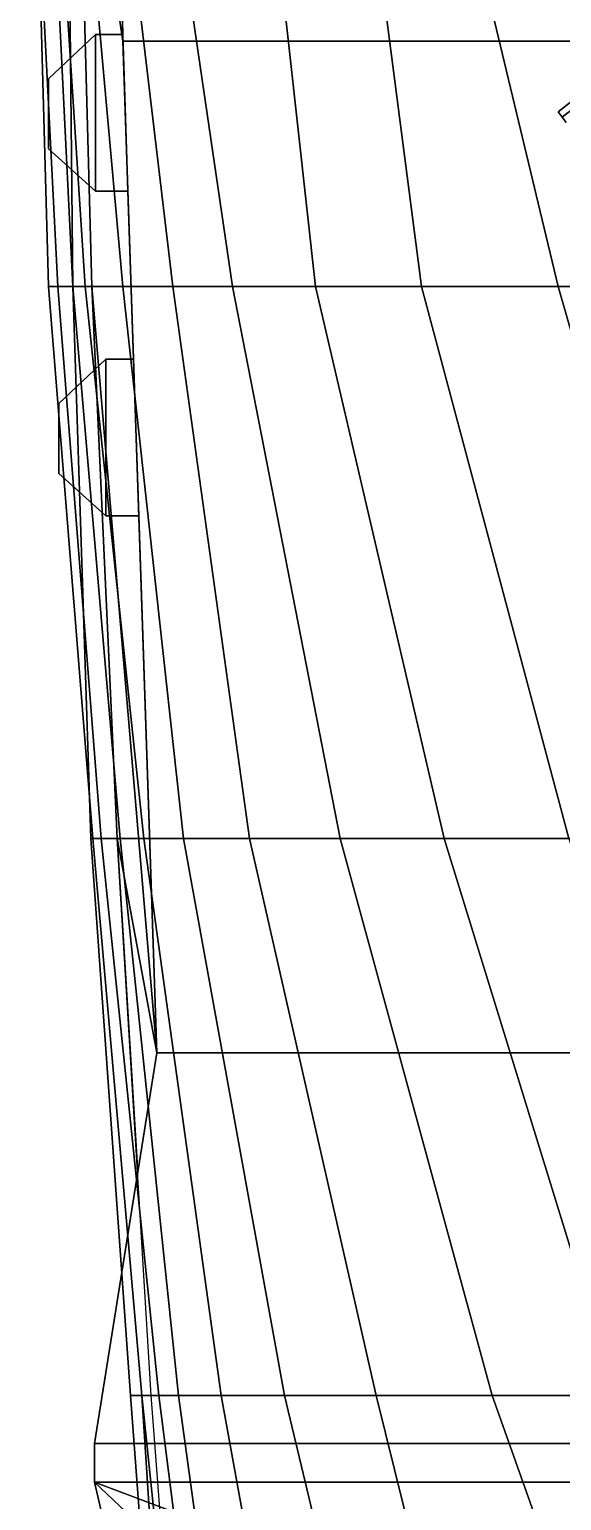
# Model space of a CAD drawing. Extents: x -14 to 14, y -80 to 101.
# Drawn here: x -12.82 to -7.19, y -39.89 to -24.3 of the extents above; entities that cross this region are included whole.
import ezdxf

# ---------------------------------------------------------------- set-up
doc = ezdxf.new("R2010")
doc.units = 0
doc.layers.get('0').update_dxf_attribs({"linetype": 'CONTINUOUS'})
doc.layers.add('CITADELLE', color=3, linetype='CONTINUOUS')
doc.layers.add('PLATFORMS', color=6, linetype='CONTINUOUS')

msp = doc.modelspace()

# ---------------------------------------------------------------- linework, layer by layer
for points in [[(-12.11, -12.91, 1.9), (-12.4, -15.27, 1.9), (-12.32, -21.15, 1.9), (-11.83, -24.43, 1.9)], [(-12.82, -21.15, -3.04), (-12.65, -21.15, -3.26), (-12.36, -27.03, -3.26), (-12.52, -27.03, -3.04)], [(-12.78, -21.15, -2.05), (-12.82, -21.15, -3.04), (-12.52, -27.03, -3.04), (-12.62, -27.03, -2.04)], [(-12.42, -21.15, 1.77), (-12.78, -21.15, -2.05), (-12.62, -27.03, -2.04), (-12.36, -27.03, 1.77)], [(-12.65, -21.15, -3.26), (-12.61, -21.15, -4.63), (-12.23, -27.03, -4.63), (-12.36, -27.03, -3.26)], [(-12.61, -21.15, -4.63), (-12.36, -21.15, -6.04), (-11.83, -27.03, -6.04), (-12.23, -27.03, -4.63)], [(-12.32, -21.15, 1.9), (-12.42, -21.15, 1.77), (-12.36, -27.03, 1.77), (-12.16, -27.03, 1.9)], [(-12.36, -21.15, -6.04), (-12, -21.15, -6.9), (-11.3, -27.03, -6.9), (-11.83, -27.03, -6.04)], [(-11.83, -24.43, 1.9), (-12.32, -21.15, 1.9), (-12.16, -27.03, 1.9), (-11.47, -35.15, 1.9)], [(-12, -21.15, -6.9), (-11.53, -21.15, -7.56), (-10.67, -27.03, -7.56), (-11.3, -27.03, -6.9)], [(-11.53, -21.15, -7.56), (-10.44, -21.15, -8.31), (-9.79, -27.03, -8.17), (-10.67, -27.03, -7.56)], [(-10.44, -21.15, -8.31), (-9.43, -21.15, -8.76), (-8.67, -27.03, -8.63), (-9.79, -27.03, -8.17)], [(-9.43, -21.15, -8.76), (-8.63, -21.15, -9), (-7.22, -27.03, -9), (-8.67, -27.03, -8.63)], [(-8.63, -21.15, -9), (-7.64, -21.15, -9.21), (-5.96, -27.03, -9.21), (-7.22, -27.03, -9)], [(-7.64, -21.15, -9.21), (-6.52, -21.15, -9.34), (-4.77, -27.03, -9.34), (-5.96, -27.03, -9.21)], [(-12.36, -27.03, 1.77), (-12.62, -27.03, -2.04), (-12.15, -32.88, -2.05), (-12.17, -32.88, 1.77)], [(-12.62, -27.03, -2.04), (-12.52, -27.03, -3.04), (-12.06, -32.88, -3.04), (-12.15, -32.88, -2.05)], [(-12.52, -27.03, -3.04), (-12.36, -27.03, -3.26), (-11.86, -32.88, -3.26), (-12.06, -32.88, -3.04)], [(-12.36, -27.03, -3.26), (-12.23, -27.03, -4.63), (-11.61, -32.88, -4.63), (-11.86, -32.88, -3.26)], [(-12.16, -27.03, 1.9), (-12.36, -27.03, 1.77), (-12.17, -32.88, 1.77), (-11.89, -32.88, 1.9)], [(-12.23, -27.03, -4.63), (-11.83, -27.03, -6.04), (-11.19, -32.88, -5.77), (-11.61, -32.88, -4.63)], [(-11.47, -35.15, 1.9), (-12.16, -27.03, 1.9), (-11.89, -32.88, 1.9)], [(-11.83, -27.03, -6.04), (-11.3, -27.03, -6.9), (-10.49, -32.88, -6.76), (-11.19, -32.88, -5.77)], [(-11.3, -27.03, -6.9), (-10.67, -27.03, -7.56), (-9.53, -32.88, -7.56), (-10.49, -32.88, -6.76)], [(-10.67, -27.03, -7.56), (-9.79, -27.03, -8.17), (-8.43, -32.88, -8.17), (-9.53, -32.88, -7.56)], [(-9.79, -27.03, -8.17), (-8.67, -27.03, -8.63), (-7.11, -32.88, -8.63), (-8.43, -32.88, -8.17)], [(-8.67, -27.03, -8.63), (-7.22, -27.03, -9), (-5.54, -32.88, -9), (-7.11, -32.88, -8.63)], [(-7.22, -27.03, -9), (-5.96, -27.03, -9.21), (-4.38, -32.88, -9.21), (-5.54, -32.88, -9)], [(-12.17, -32.88, 1.77), (-12.15, -32.88, -2.05), (-11.63, -38.78, -2.05), (-11.75, -38.78, 1.77)], [(-11.89, -32.88, 1.9), (-12.17, -32.88, 1.77), (-11.75, -38.78, 1.77), (-11.53, -38.78, 1.9)], [(-12.15, -32.88, -2.05), (-12.06, -32.88, -3.04), (-11.45, -38.78, -3.04), (-11.63, -38.78, -2.05)], [(-12.06, -32.88, -3.04), (-11.86, -32.88, -3.26), (-11.24, -38.78, -3.26), (-11.45, -38.78, -3.04)], [(-11.47, -35.15, 1.9), (-11.89, -32.88, 1.9), (-11.674, -36.427, 1.9)], [(-11.86, -32.88, -3.26), (-11.61, -32.88, -4.63), (-10.79, -38.78, -4.63), (-11.24, -38.78, -3.26)], [(-11.61, -32.88, -4.63), (-11.19, -32.88, -5.77), (-10.12, -38.78, -5.77), (-10.79, -38.78, -4.63)], [(-11.19, -32.88, -5.77), (-10.49, -32.88, -6.76), (-9.15, -38.78, -6.76), (-10.12, -38.78, -5.77)], [(-10.49, -32.88, -6.76), (-9.53, -32.88, -7.56), (-7.92, -38.78, -7.56), (-9.15, -38.78, -6.76)], [(-9.53, -32.88, -7.56), (-8.43, -32.88, -8.17), (-6.61, -38.78, -8.17), (-7.92, -38.78, -7.56)], [(-8.43, -32.88, -8.17), (-7.11, -32.88, -8.63), (-5.25, -38.78, -8.63), (-6.61, -38.78, -8.17)], [(-11.75, -38.78, 1.77), (-11.63, -38.78, -2.05), (-11.25, -44.67, -0.31), (-11.31, -44.67, 1.77)], [(-11.53, -38.78, 1.9), (-11.75, -38.78, 1.77), (-11.31, -44.67, 1.77), (-11.08, -44.67, 1.9)], [(-11.63, -38.78, -2.05), (-11.45, -38.78, -3.04), (-10.7, -44.67, -3.04), (-11.02, -44.67, -2.05)], [(-11.63, -38.78, -2.05), (-11.63, -38.78, -2.05), (-11.02, -44.67, -2.05), (-11.25, -44.67, -0.31)], [(-11.45, -38.78, -3.04), (-11.24, -38.78, -3.26), (-10.43, -44.67, -3.26), (-10.7, -44.67, -3.04)], [(-11.24, -38.78, -3.26), (-10.79, -38.78, -4.63), (-9.72, -44.67, -4.63), (-10.43, -44.67, -3.26)], [(-10.79, -38.78, -4.63), (-10.12, -38.78, -5.77), (-8.71, -44.67, -5.77), (-9.72, -44.67, -4.63)], [(-10.12, -38.78, -5.77), (-9.15, -38.78, -6.76), (-7.69, -44.67, -6.58), (-8.71, -44.67, -5.77)], [(-9.15, -38.78, -6.76), (-7.92, -38.78, -7.56), (-5.83, -44.67, -7.56), (-7.69, -44.67, -6.58)], [(-7.92, -38.78, -7.56), (-6.61, -38.78, -8.17), (-4.38, -44.67, -8.17), (-5.83, -44.67, -7.56)]]:
    msp.add_3dface(points)
at = {"layer": 'CITADELLE'}
for points in [[(-12.11, -12.91, 4.59), (-12.11, -12.91, 1.9), (-11.832, -24.36, 1.9), (-11.832, -24.36, 4.59)], [(12.11, -12.91, 4.59), (-12.11, -12.91, 4.59), (-11.83, -24.43, 4.59), (11.83, -24.43, 4.59)], [(-12.12, -24.36, 4.59), (-12.12, -24.36, 1.9), (-12.62, -24.83, 2.66), (-12.62, -24.83, 4.59)], [(-12.62, -25.57, 2.66), (-12.62, -24.83, 2.66), (-12.12, -24.36, 1.9), (-12.12, -26.02, 1.9)], [(-12.12, -26.02, 4.59), (-12.12, -24.36, 4.59), (-12.62, -24.83, 4.59), (-12.62, -25.57, 4.59)], [(-11.832, -24.36, 4.59), (-11.832, -24.36, 1.9), (-12.12, -24.36, 1.9), (-12.12, -24.36, 4.59)], [(-11.832, -24.36, 1.9), (-11.777, -26.02, 1.9), (-12.12, -26.02, 1.9), (-12.12, -24.36, 1.9)], [(-12.12, -24.36, 4.59), (-12.12, -26.02, 4.59), (-11.777, -26.02, 4.59), (-11.832, -24.36, 4.59)], [(11.83, -24.43, 4.59), (-11.83, -24.43, 4.59), (-11.47, -35.15, 4.59), (11.47, -35.15, 4.59)], [(-12.62, -24.83, 4.59), (-12.62, -24.83, 2.66), (-12.62, -25.57, 2.66), (-12.62, -25.57, 4.59)], [(-12.62, -25.57, 4.59), (-12.62, -25.57, 2.66), (-12.12, -26.02, 1.9), (-12.12, -26.02, 4.59)], [(-12.12, -26.02, 4.59), (-12.12, -26.02, 1.9), (-11.777, -26.02, 1.9), (-11.777, -26.02, 4.59)], [(-11.777, -26.02, 4.59), (-11.777, -26.02, 1.9), (-11.717, -27.8, 1.9), (-11.717, -27.8, 4.59)], [(-12.01, -27.8, 4.59), (-12.01, -27.8, 1.9), (-12.51, -28.27, 2.66), (-12.51, -28.27, 4.59)], [(-12.51, -29.01, 2.66), (-12.51, -28.27, 2.66), (-12.01, -27.8, 1.9), (-12.01, -29.46, 1.9)], [(-12.01, -29.46, 4.59), (-12.01, -27.8, 4.59), (-12.51, -28.27, 4.59), (-12.51, -29.01, 4.59)], [(-11.717, -27.8, 4.59), (-11.717, -27.8, 1.9), (-12.01, -27.8, 1.9), (-12.01, -27.8, 4.59)], [(-11.717, -27.8, 1.9), (-11.661, -29.46, 1.9), (-12.01, -29.46, 1.9), (-12.01, -27.8, 1.9)], [(-12.01, -27.8, 4.59), (-12.01, -29.46, 4.59), (-11.661, -29.46, 4.59), (-11.717, -27.8, 4.59)], [(-12.51, -28.27, 4.59), (-12.51, -28.27, 2.66), (-12.51, -29.01, 2.66), (-12.51, -29.01, 4.59)], [(-12.51, -29.01, 4.59), (-12.51, -29.01, 2.66), (-12.01, -29.46, 1.9), (-12.01, -29.46, 4.59)], [(-12.01, -29.46, 4.59), (-12.01, -29.46, 1.9), (-11.661, -29.46, 1.9), (-11.661, -29.46, 4.59)], [(-11.661, -29.46, 4.59), (-11.661, -29.46, 1.9), (-11.47, -35.15, 1.9), (-11.47, -35.15, 4.59)], [(-11.47, -35.15, 4.59), (-11.47, -35.15, 1.9), (-12.13, -39.29, 1.9), (-12.13, -39.29, 4.59)], [(11.47, -35.15, 4.59), (-11.47, -35.15, 4.59), (-12.13, -39.29, 4.59), (12.13, -39.29, 4.59)], [(-12.13, -39.29, 4.59), (-12.13, -39.29, 1.9), (-12.13, -39.7, 1.9), (-12.13, -39.7, 4.59)], [(12.13, -39.29, 4.59), (-12.13, -39.29, 4.59), (-12.13, -39.7, 4.59), (12.13, -39.7, 4.59)], [(-12.13, -39.7, 3.04), (-12.13, -39.7, 1.9), (-12.05, -40.05, 1.9), (-12.05, -40.05, 3.04)], [(-12.13, -39.7, 4.59), (-12.13, -39.7, 3.04), (-11.23, -40.04, 3.04), (-11.23, -40.04, 4.59)], [(-10.67, -41.42, 3.04), (-10.21, -41.52, 3.04), (-12.13, -39.7, 3.04), (-12.05, -40.05, 3.04)], [(-10.21, -41.52, 3.04), (-10.25, -41.21, 3.04), (-11.23, -40.04, 3.04), (-12.13, -39.7, 3.04)], [(12.13, -39.7, 4.59), (-12.13, -39.7, 4.59), (-11.23, -40.04, 4.59), (11.23, -40.04, 4.59)]]:
    msp.add_3dface(points, dxfattribs=at)
at = {"layer": 'PLATFORMS'}
for points in [[(-1.12, -20.5, 29.47), (-1.163, -20.445, 29.4), (-7.223, -25.179, 29.4), (-7.18, -25.234, 29.47)], [(-1.163, -20.445, 29.4), (-1.12, -20.5, 29.33), (-7.18, -25.234, 29.33), (-7.223, -25.179, 29.4)], [(-7.18, -25.234, 29.33), (-7.137, -25.29, 29.4), (-7.18, -25.234, 29.47), (-7.223, -25.179, 29.4)]]:
    msp.add_3dface(points, dxfattribs=at)

doc.saveas('drawing.dxf')
